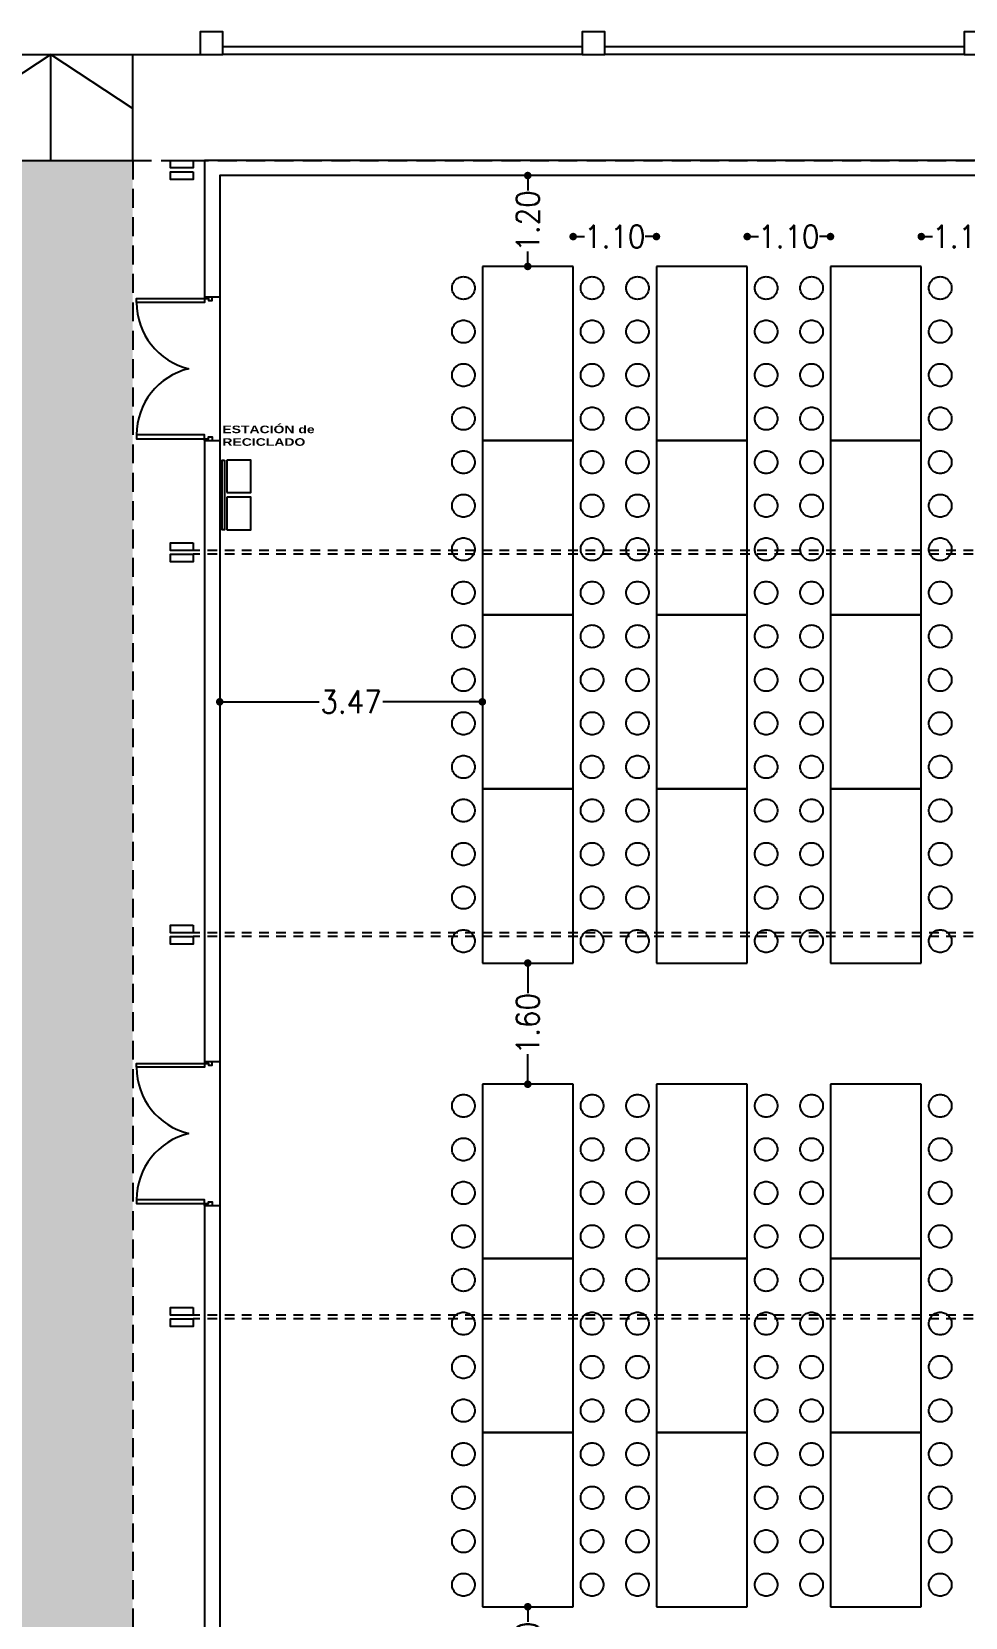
# Model space of a CAD drawing. Header units: millimetres. Extents: x -735 to -481, y 85 to 450.
# Drawn here: x -626.45 to -614.11, y 216.07 to 237.01 of the extents above; entities that cross this region are included whole.
import ezdxf

# ---------------------------------------------------------------- set-up
doc = ezdxf.new("R2010")
doc.units = ezdxf.units.MM
doc.header["$PDMODE"] = 35
doc.header["$PDSIZE"] = -2
for name, pattern in [('ACAD_ISO02W100', [15, 12, -3]), ('ACAD_ISO04W100', [30, 24, -3, 0, -3]), ('DASHED', [0.75, 0.5, -0.25]), ('HIDDEN2', [4.7625, 3.175, -1.5875])]:
    doc.linetypes.add(name, pattern=pattern)
doc.layers.get('0').update_dxf_attribs({"color": 6, "linetype": 'CONTINUOUS'})
doc.layers.get('Defpoints').update_dxf_attribs({"linetype": 'CONTINUOUS'})
for name, color, linetype in [('01', 1, 'CONTINUOUS'), ('1', 1, 'CONTINUOUS'), ('A-CARPINTERIAS PUERTAS', 2, 'CONTINUOUS'), ('A-MUROS', 5, 'CONTINUOUS'), ('A-PROYECCION VIGAS MADERA', 30, 'DASHED'), ('dib - muro vista1', 1, 'CONTINUOUS'), ('dib - texto', 2, 'CONTINUOUS'), ('E-COLUMNAS CUADRADAS', 6, 'CONTINUOUS'), ('E-COLUMNAS MADERA', 6, 'CONTINUOUS'), ('fino', 8, 'CONTINUOUS'), ('mobiliario aulas', 254, 'CONTINUOUS'), ('SOLADOS EXTERIORES', 8, 'CONTINUOUS'), ('VISTA4', 3, 'CONTINUOUS')]:
    doc.layers.add(name, color=color, linetype=linetype)
doc.layers.add('SUPERFICIES', color=6, linetype='CONTINUOUS', plot=False)
doc.styles.add('ROMANS', font='romans', dxfattribs={"width": 0.9})
doc.styles.add('STYLE1', font='swisseb.ttf', dxfattribs={"width": 1.32})
doc.dimstyles.new('COTAS1', dxfattribs={"dimtxt": 0.3, "dimasz": 0.1, "dimexe": 0.6, "dimexo": 0.2, "dimgap": 0.01, "dimtad": 0, "dimzin": 0, "dimdsep": 46, "dimtxsty": 'ROMANS', "dimblk": 'DOT', "dimcen": 2.5, "dimse1": 1, "dimse2": 1, "dimclrd": 256, "dimclre": 1, "dimclrt": 256, "dimadec": 0, "dimazin": 0, "dimtfac": 1, "dimtofl": 0, "dimtmove": 2, "dimatfit": 3, "dimldrblk": 'ARCHTICK', "dimfxl": 1, "dimtolj": 1, "dimtzin": 0, "dimarcsym": 0})

# ---------------------------------------------------------------- blocks, each defined once
blk = doc.blocks.new('_Dot')
at = {"color": 0, "linetype": 'ByBlock', "lineweight": -2}
blk.add_line((-0.5, 0), (-1, 0), dxfattribs=at)
at = {"color": 0, "linetype": 'ByBlock', "const_width": 0.5}
blk.add_lwpolyline([(-0.25, 0, 1), (0.25, 0, 1)], format="xyb", close=True, dxfattribs=at)
blk = doc.blocks.new('*D40')
at = {"layer": 'Defpoints', "color": 0, "linetype": 'ACAD_ISO02W100', "transparency": 16777216}
for p in [(-619.896, 235.114), (-619.896, 235.114), (-619.896, 233.914)]:
    blk.add_point(p, dxfattribs=at)
at = {"layer": 'mobiliario aulas', "linetype": 'ACAD_ISO02W100', "lineweight": -2, "transparency": 16777216}
for p, q in [((-619.896, 235.014), (-619.896, 234.916)), ((-619.896, 234.014), (-619.896, 234.111))]:
    blk.add_line(p, q, dxfattribs=at)
at = {"layer": 'mobiliario aulas', "linetype": 'ACAD_ISO02W100', "lineweight": -2, "transparency": 16777216, "xscale": 0.1, "yscale": 0.1, "zscale": 0.1}
for p, rotation in [((-619.896, 235.114), 90), ((-619.896, 233.914), 270)]:
    blk.add_blockref('_Dot', p, dxfattribs=dict(at, rotation=rotation))
at = {"layer": 'mobiliario aulas', "linetype": 'ACAD_ISO02W100', "transparency": 16777216, "insert": (-619.896, 234.514), "char_height": 0.3, "attachment_point": 5, "rotation": 90, "style": 'ROMANS'}
blk.add_mtext('\\A1;1.20', dxfattribs=at)
blk = doc.blocks.new('_ARCHTICK')
at = {"color": 0, "linetype": 'ByBlock', "const_width": 0.00381}
blk.add_lwpolyline([(-0.0127, -0.0127), (0.0127, 0.0127)], dxfattribs=at)
blk = doc.blocks.new('*D41')
at = {"layer": 'Defpoints', "color": 0, "linetype": 'ACAD_ISO02W100', "transparency": 16777216}
for p in [(-619.896, 216.214), (-619.896, 216.214), (-619.896, 215.014)]:
    blk.add_point(p, dxfattribs=at)
at = {"layer": 'mobiliario aulas', "linetype": 'ACAD_ISO02W100', "lineweight": -2, "transparency": 16777216}
for p, q in [((-619.896, 216.114), (-619.896, 216.016)), ((-619.896, 215.114), (-619.896, 215.211))]:
    blk.add_line(p, q, dxfattribs=at)
at = {"layer": 'mobiliario aulas', "linetype": 'ACAD_ISO02W100', "lineweight": -2, "transparency": 16777216, "xscale": 0.1, "yscale": 0.1, "zscale": 0.1}
for p, rotation in [((-619.896, 216.214), 90), ((-619.896, 215.014), 270)]:
    blk.add_blockref('_Dot', p, dxfattribs=dict(at, rotation=rotation))
at = {"layer": 'mobiliario aulas', "linetype": 'ACAD_ISO02W100', "transparency": 16777216, "insert": (-619.896, 215.614), "char_height": 0.3, "attachment_point": 5, "rotation": 90, "style": 'ROMANS'}
blk.add_mtext('\\A1;1.20', dxfattribs=at)
blk = doc.blocks.new('*D42')
at = {"layer": 'Defpoints', "color": 0, "linetype": 'ACAD_ISO02W100', "transparency": 16777216}
for p in [(-619.896, 224.714), (-619.896, 224.714), (-619.896, 223.114)]:
    blk.add_point(p, dxfattribs=at)
at = {"layer": 'mobiliario aulas', "linetype": 'ACAD_ISO02W100', "lineweight": -2, "transparency": 16777216}
for p, q in [((-619.896, 224.614), (-619.896, 224.316)), ((-619.896, 223.214), (-619.896, 223.511))]:
    blk.add_line(p, q, dxfattribs=at)
at = {"layer": 'mobiliario aulas', "linetype": 'ACAD_ISO02W100', "lineweight": -2, "transparency": 16777216, "xscale": 0.1, "yscale": 0.1, "zscale": 0.1}
for p, rotation in [((-619.896, 224.714), 90), ((-619.896, 223.114), 270)]:
    blk.add_blockref('_Dot', p, dxfattribs=dict(at, rotation=rotation))
at = {"layer": 'mobiliario aulas', "linetype": 'ACAD_ISO02W100', "transparency": 16777216, "insert": (-619.896, 223.914), "char_height": 0.3, "attachment_point": 5, "rotation": 90, "style": 'ROMANS'}
blk.add_mtext('\\A1;1.60', dxfattribs=at)
blk = doc.blocks.new('*D43')
at = {"layer": 'Defpoints', "color": 0, "linetype": 'ACAD_ISO02W100', "transparency": 16777216}
for p in [(-623.966, 228.164), (-623.966, 228.164), (-620.496, 228.164)]:
    blk.add_point(p, dxfattribs=at)
at = {"layer": 'mobiliario aulas', "linetype": 'ACAD_ISO02W100', "lineweight": -2, "transparency": 16777216}
for p, q in [((-623.866, 228.164), (-622.652, 228.164)), ((-620.596, 228.164), (-621.809, 228.164))]:
    blk.add_line(p, q, dxfattribs=at)
at = {"layer": 'mobiliario aulas', "linetype": 'ACAD_ISO02W100', "lineweight": -2, "transparency": 16777216, "xscale": 0.1, "yscale": 0.1, "zscale": 0.1, "rotation": 180}
blk.add_blockref('_Dot', (-623.966, 228.164), dxfattribs=at)
at = {"layer": 'mobiliario aulas', "linetype": 'ACAD_ISO02W100', "lineweight": -2, "transparency": 16777216, "xscale": 0.1, "yscale": 0.1, "zscale": 0.1}
blk.add_blockref('_Dot', (-620.496, 228.164), dxfattribs=at)
at = {"layer": 'mobiliario aulas', "linetype": 'ACAD_ISO02W100', "transparency": 16777216, "insert": (-622.231, 228.164), "char_height": 0.3, "attachment_point": 5, "style": 'ROMANS'}
blk.add_mtext('\\A1;3.47', dxfattribs=at)
blk = doc.blocks.new('*D52')
at = {"layer": 'Defpoints', "color": 0, "linetype": 'ACAD_ISO02W100', "transparency": 16777216}
for p in [(-616.996, 234.59), (-615.896, 234.59), (-615.896, 234.308)]:
    blk.add_point(p, dxfattribs=at)
at = {"layer": 'mobiliario aulas', "linetype": 'ACAD_ISO02W100', "lineweight": -2, "transparency": 16777216}
for p, q in [((-616.896, 234.308), (-616.848, 234.308)), ((-615.996, 234.308), (-616.043, 234.308))]:
    blk.add_line(p, q, dxfattribs=at)
at = {"layer": 'mobiliario aulas', "linetype": 'ACAD_ISO02W100', "lineweight": -2, "transparency": 16777216, "xscale": 0.1, "yscale": 0.1, "zscale": 0.1, "rotation": 180}
blk.add_blockref('_Dot', (-616.996, 234.308), dxfattribs=at)
at = {"layer": 'mobiliario aulas', "linetype": 'ACAD_ISO02W100', "lineweight": -2, "transparency": 16777216, "xscale": 0.1, "yscale": 0.1, "zscale": 0.1}
blk.add_blockref('_Dot', (-615.896, 234.308), dxfattribs=at)
at = {"layer": 'mobiliario aulas', "linetype": 'ACAD_ISO02W100', "transparency": 16777216, "insert": (-616.446, 234.308), "char_height": 0.3, "attachment_point": 5, "style": 'ROMANS'}
blk.add_mtext('\\A1;1.10', dxfattribs=at)
blk = doc.blocks.new('*D53')
at = {"layer": 'Defpoints', "color": 0, "linetype": 'ACAD_ISO02W100', "transparency": 16777216}
for p in [(-619.296, 234.59), (-618.196, 234.59), (-618.196, 234.308)]:
    blk.add_point(p, dxfattribs=at)
at = {"layer": 'mobiliario aulas', "linetype": 'ACAD_ISO02W100', "lineweight": -2, "transparency": 16777216}
for p, q in [((-619.196, 234.308), (-619.148, 234.308)), ((-618.296, 234.308), (-618.343, 234.308))]:
    blk.add_line(p, q, dxfattribs=at)
at = {"layer": 'mobiliario aulas', "linetype": 'ACAD_ISO02W100', "lineweight": -2, "transparency": 16777216, "xscale": 0.1, "yscale": 0.1, "zscale": 0.1, "rotation": 180}
blk.add_blockref('_Dot', (-619.296, 234.308), dxfattribs=at)
at = {"layer": 'mobiliario aulas', "linetype": 'ACAD_ISO02W100', "lineweight": -2, "transparency": 16777216, "xscale": 0.1, "yscale": 0.1, "zscale": 0.1}
blk.add_blockref('_Dot', (-618.196, 234.308), dxfattribs=at)
at = {"layer": 'mobiliario aulas', "linetype": 'ACAD_ISO02W100', "transparency": 16777216, "insert": (-618.746, 234.308), "char_height": 0.3, "attachment_point": 5, "style": 'ROMANS'}
blk.add_mtext('\\A1;1.10', dxfattribs=at)
blk = doc.blocks.new('*D54')
at = {"layer": 'Defpoints', "color": 0, "linetype": 'ACAD_ISO02W100', "transparency": 16777216}
for p in [(-614.696, 234.59), (-613.596, 234.59), (-613.596, 234.308)]:
    blk.add_point(p, dxfattribs=at)
at = {"layer": 'mobiliario aulas', "linetype": 'ACAD_ISO02W100', "lineweight": -2, "transparency": 16777216}
for p, q in [((-614.596, 234.308), (-614.548, 234.308)), ((-613.696, 234.308), (-613.743, 234.308))]:
    blk.add_line(p, q, dxfattribs=at)
at = {"layer": 'mobiliario aulas', "linetype": 'ACAD_ISO02W100', "lineweight": -2, "transparency": 16777216, "xscale": 0.1, "yscale": 0.1, "zscale": 0.1, "rotation": 180}
blk.add_blockref('_Dot', (-614.696, 234.308), dxfattribs=at)
at = {"layer": 'mobiliario aulas', "linetype": 'ACAD_ISO02W100', "lineweight": -2, "transparency": 16777216, "xscale": 0.1, "yscale": 0.1, "zscale": 0.1}
blk.add_blockref('_Dot', (-613.596, 234.308), dxfattribs=at)
at = {"layer": 'mobiliario aulas', "linetype": 'ACAD_ISO02W100', "transparency": 16777216, "insert": (-614.146, 234.308), "char_height": 0.3, "attachment_point": 5, "style": 'ROMANS'}
blk.add_mtext('\\A1;1.10', dxfattribs=at)

msp = doc.modelspace()

# ---------------------------------------------------------------- hatches: boundary and pattern name
at = {"layer": 'fino'}
h = msp.add_hatch(dxfattribs=at)
h.set_pattern_fill('AR-B816', color=256, scale=0.001, style=0)
h.paths.add_polyline_path([(-625.116, 235.314), (-627.276, 235.314), (-627.276, 234.644), (-627.276, 232.644), (-627.426, 232.644), (-627.426, 232.744), (-629.126, 232.744), (-629.126, 229.914), (-629.126, 228.914), (-629.126, 223.63), (-628.132, 223.63), (-628.132, 220.63), (-629.126, 220.63), (-629.126, 213.53), (-628.132, 213.53), (-628.132, 210.53), (-629.126, 210.53), (-629.126, 203.43), (-628.132, 203.43), (-628.132, 200.43), (-629.126, 200.43), (-629.126, 194.004), (-597.776, 194.004), (-597.776, 194.664), (-598.726, 194.664), (-624.166, 194.664), (-625.116, 194.664)])
h.paths.add_polyline_path([(-628.255, 229.728, -1), (-628.5, 229.728, -1)], flags=16)
h.paths.add_polyline_path([(-628.517, 207.763), (-628.516, 207.748), (-629.001, 207.744), (-629.002, 206.469), (-628.517, 206.473), (-628.517, 206.458), (-629.017, 206.454), (-629.017, 207.758)], flags=16)
h.paths.add_polyline_path([(-628.45, 207.674), (-628.446, 207.184), (-628.916, 207.18), (-628.92, 207.67)], flags=16)
h.paths.add_polyline_path([(-628.5, 207.623), (-628.496, 207.233), (-628.866, 207.23), (-628.87, 207.62)], flags=0)
h.paths.add_polyline_path([(-628.446, 207.035), (-628.442, 206.545), (-628.912, 206.541), (-628.916, 207.031)], flags=16)
h.paths.add_polyline_path([(-628.496, 206.985), (-628.492, 206.595), (-628.862, 206.592), (-628.866, 206.982)], flags=0)
h.paths.add_polyline_path([(-628.286, 229.707), (-627.558, 229.707), (-627.558, 229.983), (-628.286, 229.983)], flags=24)
h.paths.add_polyline_path([(-629.435, 207.959), (-627.882, 207.959), (-627.882, 208.343), (-629.435, 208.343)], flags=9)

# ---------------------------------------------------------------- linework, layer by layer
at = {"layer": '01', "linetype": 'ACAD_ISO04W100'}
for p, q in [((-627.276, 236.714), (-625.116, 236.714)), ((-626.196, 235.314), (-626.196, 236.714)), ((-625.116, 235.314), (-625.116, 236.714)), ((-627.276, 235.314), (-625.116, 235.314))]:
    msp.add_line(p, q, dxfattribs=at)
for points in [[(-626.196, 236.714), (-627.264, 236.01)], [(-626.196, 236.714), (-625.127, 236.01)]]:
    msp.add_lwpolyline(points, dxfattribs=at)
at = {"layer": '1'}
msp.add_lwpolyline([(-623.904, 231.357), (-623.904, 230.435), (-623.934, 230.435), (-623.934, 231.357)], close=True, dxfattribs=at)
for points in [[(-623.874, 231.357), (-623.874, 230.927)], [(-623.874, 230.927), (-623.554, 230.927), (-623.554, 231.357), (-623.874, 231.357)], [(-623.874, 230.865), (-623.874, 230.435)], [(-623.874, 230.435), (-623.554, 230.435), (-623.554, 230.865), (-623.874, 230.865)]]:
    msp.add_lwpolyline(points, dxfattribs=at)
at = {"layer": 'A-CARPINTERIAS PUERTAS', "color": 3}
for points in [[(-624.166, 233.489), (-624.166, 233.439), (-625.066, 233.439), (-625.066, 233.489)], [(-624.166, 231.638), (-624.166, 231.688), (-625.066, 231.688), (-625.066, 231.638)]]:
    msp.add_lwpolyline(points, close=True, dxfattribs=at)
at = {"layer": 'A-CARPINTERIAS PUERTAS', "color": 2}
for points in [[(-624.166, 233.514), (-624.166, 233.489), (-624.116, 233.489), (-624.116, 233.464), (-624.066, 233.464), (-624.066, 233.489), (-624.066, 233.489), (-624.066, 233.514)], [(-624.166, 231.614), (-624.166, 231.638), (-624.116, 231.638), (-624.116, 231.663), (-624.066, 231.663), (-624.066, 231.638), (-624.066, 231.638), (-624.066, 231.614)], [(-624.166, 223.414), (-624.166, 223.389), (-624.116, 223.389), (-624.116, 223.364), (-624.066, 223.364), (-624.066, 223.389), (-624.066, 223.389), (-624.066, 223.414)], [(-624.166, 221.514), (-624.166, 221.538), (-624.116, 221.538), (-624.116, 221.563), (-624.066, 221.563), (-624.066, 221.538), (-624.066, 221.538), (-624.066, 221.514)]]:
    msp.add_lwpolyline(points, dxfattribs=at)
at = {"layer": 'A-CARPINTERIAS PUERTAS', "ltscale": 0.04}
for points in [[(-624.166, 223.389), (-624.166, 223.339), (-625.066, 223.339), (-625.066, 223.389)], [(-624.166, 221.538), (-624.166, 221.588), (-625.066, 221.588), (-625.066, 221.538)]]:
    msp.add_lwpolyline(points, close=True, dxfattribs=at)
at = {"layer": 'A-CARPINTERIAS PUERTAS', "color": 1}
for centre, start, end in [((-624.166, 233.439), 180, 256.573), ((-624.166, 231.688), 103.427, 180)]:
    msp.add_arc(centre, 0.9, start, end, dxfattribs=at)
at = {"layer": 'A-CARPINTERIAS PUERTAS', "ltscale": 0.04}
for centre, start, end in [((-624.166, 223.339), 180, 256.573), ((-624.166, 221.588), 103.427, 180)]:
    msp.add_arc(centre, 0.9, start, end, dxfattribs=at)
at = {"layer": 'A-MUROS'}
for p, q in [((-598.726, 235.314), (-624.166, 235.314)), ((-624.166, 235.314), (-624.166, 233.514)), ((-624.166, 235.314), (-624.166, 233.514)), ((-598.926, 235.114), (-623.966, 235.114)), ((-623.966, 235.114), (-623.966, 233.514)), ((-623.966, 235.114), (-623.966, 233.514)), ((-623.966, 235.114), (-623.966, 233.514)), ((-623.966, 235.114), (-623.966, 233.514)), ((-624.166, 233.514), (-623.966, 233.514)), ((-624.166, 231.614), (-624.166, 223.414)), ((-624.166, 231.614), (-623.966, 231.614)), ((-624.166, 231.614), (-624.166, 223.414)), ((-623.966, 231.614), (-623.966, 223.414)), ((-623.966, 231.614), (-623.966, 223.414)), ((-623.966, 231.614), (-623.966, 223.414)), ((-623.966, 231.614), (-623.966, 223.414)), ((-624.166, 223.414), (-623.966, 223.414)), ((-624.166, 221.514), (-624.166, 213.314)), ((-624.166, 221.514), (-623.966, 221.514)), ((-623.966, 221.514), (-623.966, 213.314))]:
    msp.add_line(p, q, dxfattribs=at)
at = {"layer": 'A-PROYECCION VIGAS MADERA', "linetype": 'HIDDEN2', "ltscale": 0.04}
for p, q in [((-598.576, 230.164), (-624.316, 230.164)), ((-598.576, 230.114), (-624.316, 230.114)), ((-598.576, 225.114), (-624.316, 225.114)), ((-598.576, 225.064), (-624.316, 225.064)), ((-598.576, 220.064), (-624.316, 220.064)), ((-598.576, 220.014), (-624.316, 220.014))]:
    msp.add_line(p, q, dxfattribs=at)
at = {"layer": 'dib - muro vista1'}
for p, q in [((-619.178, 236.814), (-623.926, 236.814)), ((-614.13, 236.814), (-618.878, 236.814))]:
    msp.add_line(p, q, dxfattribs=at)
at = {"layer": 'dib - muro vista1', "ltscale": 0.02}
for p, q in [((-619.178, 236.714), (-623.926, 236.714)), ((-614.13, 236.714), (-618.878, 236.714))]:
    msp.add_line(p, q, dxfattribs=at)
at = {"layer": 'E-COLUMNAS CUADRADAS'}
for points in [[(-624.226, 236.714), (-623.926, 236.714), (-623.926, 237.014), (-624.226, 237.014)], [(-619.178, 236.714), (-618.878, 236.714), (-618.878, 237.014), (-619.178, 237.014)], [(-614.13, 236.714), (-613.83, 236.714), (-613.83, 237.014), (-614.13, 237.014)]]:
    msp.add_lwpolyline(points, close=True, dxfattribs=at)
at = {"layer": 'E-COLUMNAS MADERA'}
for points in [[(-624.316, 235.314), (-624.316, 235.214), (-624.616, 235.214), (-624.616, 235.314)], [(-624.316, 235.164), (-624.316, 235.064), (-624.616, 235.064), (-624.616, 235.164)], [(-624.316, 230.264), (-624.316, 230.164), (-624.616, 230.164), (-624.616, 230.264)], [(-624.316, 230.114), (-624.316, 230.014), (-624.616, 230.014), (-624.616, 230.114)], [(-624.316, 225.214), (-624.316, 225.114), (-624.616, 225.114), (-624.616, 225.214)], [(-624.316, 225.064), (-624.316, 224.964), (-624.616, 224.964), (-624.616, 225.064)], [(-624.316, 220.164), (-624.316, 220.064), (-624.616, 220.064), (-624.616, 220.164)], [(-624.316, 220.014), (-624.316, 219.914), (-624.616, 219.914), (-624.616, 220.014)]]:
    msp.add_lwpolyline(points, close=True, dxfattribs=at)
at = {"layer": 'mobiliario aulas', "linetype": 'ACAD_ISO02W100'}
for points in [[(-619.296, 231.614), (-619.296, 233.914), (-620.496, 233.914), (-620.496, 231.614)], [(-616.996, 231.614), (-616.996, 233.914), (-618.196, 233.914), (-618.196, 231.614)], [(-614.696, 231.614), (-614.696, 233.914), (-615.896, 233.914), (-615.896, 231.614)], [(-619.296, 229.314), (-619.296, 231.614), (-620.496, 231.614), (-620.496, 229.314)], [(-616.996, 229.314), (-616.996, 231.614), (-618.196, 231.614), (-618.196, 229.314)], [(-614.696, 229.314), (-614.696, 231.614), (-615.896, 231.614), (-615.896, 229.314)], [(-619.296, 227.014), (-619.296, 229.314), (-620.496, 229.314), (-620.496, 227.014)], [(-616.996, 227.014), (-616.996, 229.314), (-618.196, 229.314), (-618.196, 227.014)], [(-614.696, 227.014), (-614.696, 229.314), (-615.896, 229.314), (-615.896, 227.014)], [(-619.296, 224.714), (-619.296, 227.014), (-620.496, 227.014), (-620.496, 224.714)], [(-616.996, 224.714), (-616.996, 227.014), (-618.196, 227.014), (-618.196, 224.714)], [(-614.696, 224.714), (-614.696, 227.014), (-615.896, 227.014), (-615.896, 224.714)], [(-619.296, 220.814), (-619.296, 223.114), (-620.496, 223.114), (-620.496, 220.814)], [(-616.996, 220.814), (-616.996, 223.114), (-618.196, 223.114), (-618.196, 220.814)], [(-614.696, 220.814), (-614.696, 223.114), (-615.896, 223.114), (-615.896, 220.814)], [(-619.296, 218.514), (-619.296, 220.814), (-620.496, 220.814), (-620.496, 218.514)], [(-616.996, 218.514), (-616.996, 220.814), (-618.196, 220.814), (-618.196, 218.514)], [(-614.696, 218.514), (-614.696, 220.814), (-615.896, 220.814), (-615.896, 218.514)], [(-619.296, 216.214), (-619.296, 218.514), (-620.496, 218.514), (-620.496, 216.214)], [(-616.996, 216.214), (-616.996, 218.514), (-618.196, 218.514), (-618.196, 216.214)], [(-614.696, 216.214), (-614.696, 218.514), (-615.896, 218.514), (-615.896, 216.214)]]:
    msp.add_lwpolyline(points, close=True, dxfattribs=at)
for centre in [(-620.746, 233.629), (-619.046, 233.629), (-618.446, 233.629), (-616.746, 233.629), (-616.146, 233.629), (-614.446, 233.629), (-620.746, 233.054), (-619.046, 233.054), (-618.446, 233.054), (-616.746, 233.054), (-616.146, 233.054), (-614.446, 233.054), (-620.746, 232.479), (-619.046, 232.479), (-618.446, 232.479), (-616.746, 232.479), (-616.146, 232.479), (-614.446, 232.479), (-620.746, 231.904), (-619.046, 231.904), (-618.446, 231.904), (-616.746, 231.904), (-616.146, 231.904), (-614.446, 231.904), (-620.746, 231.329), (-619.046, 231.329), (-618.446, 231.329), (-616.746, 231.329), (-616.146, 231.329), (-614.446, 231.329), (-620.746, 230.754), (-619.046, 230.754), (-618.446, 230.754), (-616.746, 230.754), (-616.146, 230.754), (-614.446, 230.754), (-620.746, 230.179), (-619.046, 230.179), (-618.446, 230.179), (-616.746, 230.179), (-616.146, 230.179), (-614.446, 230.179), (-620.746, 229.604), (-619.046, 229.604), (-618.446, 229.604), (-616.746, 229.604), (-616.146, 229.604), (-614.446, 229.604), (-620.746, 229.029), (-619.046, 229.029), (-618.446, 229.029), (-616.746, 229.029), (-616.146, 229.029), (-614.446, 229.029), (-620.746, 228.454), (-619.046, 228.454), (-618.446, 228.454), (-616.746, 228.454), (-616.146, 228.454), (-614.446, 228.454), (-620.746, 227.879), (-619.046, 227.879), (-618.446, 227.879), (-616.746, 227.879), (-616.146, 227.879), (-614.446, 227.879), (-620.746, 227.304), (-619.046, 227.304), (-618.446, 227.304), (-616.746, 227.304), (-616.146, 227.304), (-614.446, 227.304), (-620.746, 226.729), (-619.046, 226.729), (-618.446, 226.729), (-616.746, 226.729), (-616.146, 226.729), (-614.446, 226.729), (-620.746, 226.154), (-619.046, 226.154), (-618.446, 226.154), (-616.746, 226.154), (-616.146, 226.154), (-614.446, 226.154), (-620.746, 225.579), (-619.046, 225.579), (-618.446, 225.579), (-616.746, 225.579), (-616.146, 225.579), (-614.446, 225.579), (-620.746, 225.004), (-619.046, 225.004), (-618.446, 225.004), (-616.746, 225.004), (-616.146, 225.004), (-614.446, 225.004), (-620.746, 222.829), (-619.046, 222.829), (-618.446, 222.829), (-616.746, 222.829), (-616.146, 222.829), (-614.446, 222.829), (-620.746, 222.254), (-619.046, 222.254), (-618.446, 222.254), (-616.746, 222.254), (-616.146, 222.254), (-614.446, 222.254), (-620.746, 221.679), (-619.046, 221.679), (-618.446, 221.679), (-616.746, 221.679), (-616.146, 221.679), (-614.446, 221.679), (-620.746, 221.104), (-619.046, 221.104), (-618.446, 221.104), (-616.746, 221.104), (-616.146, 221.104), (-614.446, 221.104), (-620.746, 220.529), (-619.046, 220.529), (-618.446, 220.529), (-616.746, 220.529), (-616.146, 220.529), (-614.446, 220.529), (-620.746, 219.954), (-619.046, 219.954), (-618.446, 219.954), (-616.746, 219.954), (-616.146, 219.954), (-614.446, 219.954), (-620.746, 219.379), (-619.046, 219.379), (-618.446, 219.379), (-616.746, 219.379), (-616.146, 219.379), (-614.446, 219.379), (-620.746, 218.804), (-619.046, 218.804), (-618.446, 218.804), (-616.746, 218.804), (-616.146, 218.804), (-614.446, 218.804), (-620.746, 218.229), (-619.046, 218.229), (-618.446, 218.229), (-616.746, 218.229), (-616.146, 218.229), (-614.446, 218.229), (-620.746, 217.654), (-619.046, 217.654), (-618.446, 217.654), (-616.746, 217.654), (-616.146, 217.654), (-614.446, 217.654), (-620.746, 217.079), (-619.046, 217.079), (-618.446, 217.079), (-616.746, 217.079), (-616.146, 217.079), (-614.446, 217.079), (-620.746, 216.504), (-619.046, 216.504), (-618.446, 216.504), (-616.746, 216.504), (-616.146, 216.504), (-614.446, 216.504)]:
    msp.add_circle(centre, 0.15, dxfattribs=at)
at = {"layer": 'SOLADOS EXTERIORES'}
msp.add_line((-625.116, 236.714), (-624.226, 236.714), dxfattribs=at)
at = {"layer": 'SUPERFICIES'}
msp.add_lwpolyline([(-623.966, 215.014), (-598.926, 215.014), (-598.926, 235.114), (-623.966, 235.114)], close=True, dxfattribs=at)
at = {"layer": 'VISTA4', "linetype": 'DASHED', "ltscale": 0.5}
for q in [(-597.776, 235.314), (-625.116, 194.664)]:
    msp.add_line((-625.116, 235.314), q, dxfattribs=at)

# ---------------------------------------------------------------- texts
at = {"layer": 'dib - texto', "insert": (-623.931, 231.812), "char_height": 0.1, "width": 2.0056, "attachment_point": 1, "style": 'STYLE1'}
msp.add_mtext('ESTACIÓN de RECICLADO', dxfattribs=at)

# ---------------------------------------------------------------- dimensions: what is measured, and where the dimension line sits
at = {"layer": 'mobiliario aulas', "linetype": 'ACAD_ISO02W100'}
for base, p1, p2, picture, middle in [((-619.896, 235.114), (-619.896, 233.914), (-619.896, 235.114), '*D40', (-619.896, 234.514)), ((-619.896, 224.714), (-619.896, 223.114), (-619.896, 224.714), '*D42', (-619.896, 223.914)), ((-619.896, 216.214), (-619.896, 215.014), (-619.896, 216.214), '*D41', (-619.896, 215.614))]:
    dim = msp.add_linear_dim(base=base, p1=p1, p2=p2, angle=90, dimstyle='COTAS1', dxfattribs=at)
    dim.commit()
    dim.dimension.update_dxf_attribs({"geometry": picture, "text_midpoint": middle})
for base, p1, p2, picture, middle in [((-618.196, 234.308), (-619.296, 234.59), (-618.196, 234.59), '*D53', (-618.746, 234.308)), ((-615.896, 234.308), (-616.996, 234.59), (-615.896, 234.59), '*D52', (-616.446, 234.308)), ((-613.596, 234.308), (-614.696, 234.59), (-613.596, 234.59), '*D54', (-614.146, 234.308)), ((-623.966, 228.164), (-620.496, 228.164), (-623.966, 228.164), '*D43', (-622.231, 228.164))]:
    dim = msp.add_linear_dim(base=base, p1=p1, p2=p2, dimstyle='COTAS1', dxfattribs=at)
    dim.commit()
    dim.dimension.update_dxf_attribs({"geometry": picture, "text_midpoint": middle})

doc.saveas('drawing.dxf')
